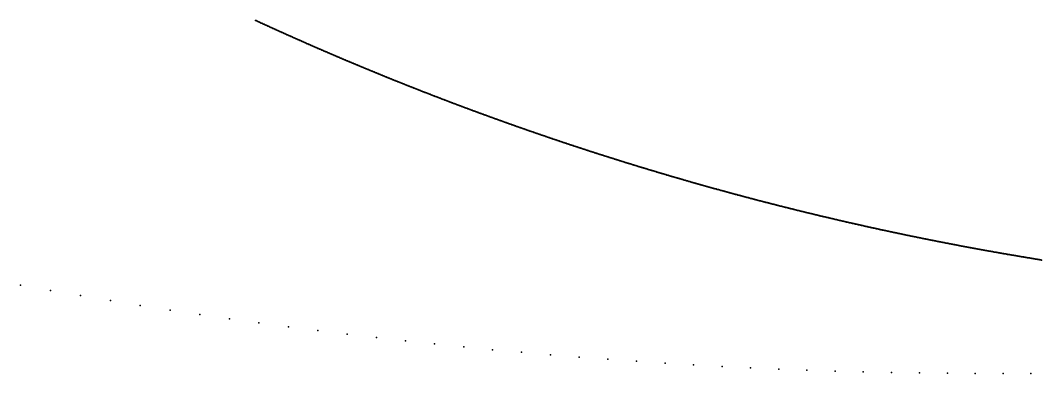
# Model space of a CAD drawing. Header units: metres. Extents: x -98 to 49, y -90 to 91.
# Drawn here: x -24.41 to -7.81, y -50.39 to -44.65 of the extents above; entities that cross this region are included whole.
import ezdxf

# ---------------------------------------------------------------- set-up
doc = ezdxf.new("R2010")
doc.units = ezdxf.units.M

msp = doc.modelspace()

# ---------------------------------------------------------------- linework, layer by layer
for p in [(-20.583, -44.651), (-20.574, -44.655), (-20.565, -44.66), (-20.556, -44.664), (-20.547, -44.668), (-20.538, -44.672), (-20.529, -44.676), (-20.52, -44.681), (-20.511, -44.685), (-20.502, -44.689), (-20.493, -44.693), (-20.483, -44.697), (-20.474, -44.701), (-20.465, -44.706), (-20.456, -44.71), (-20.447, -44.714), (-20.438, -44.718), (-20.429, -44.722), (-20.42, -44.726), (-20.411, -44.73), (-20.402, -44.735), (-20.393, -44.739), (-20.383, -44.743), (-20.374, -44.747), (-20.365, -44.751), (-20.356, -44.755), (-20.347, -44.759), (-20.338, -44.764), (-20.329, -44.768), (-20.32, -44.772), (-20.311, -44.776), (-20.302, -44.78), (-20.292, -44.784), (-20.283, -44.788), (-20.274, -44.793), (-20.265, -44.797), (-20.256, -44.801), (-20.247, -44.805), (-20.238, -44.809), (-20.229, -44.813), (-20.22, -44.817), (-20.21, -44.821), (-20.201, -44.825), (-20.192, -44.83), (-20.183, -44.834), (-20.174, -44.838), (-20.165, -44.842), (-20.156, -44.846), (-20.147, -44.85), (-20.137, -44.854), (-20.128, -44.858), (-20.119, -44.862), (-20.11, -44.866), (-20.101, -44.871), (-20.092, -44.875), (-20.083, -44.879), (-20.074, -44.883), (-20.064, -44.887), (-20.055, -44.891), (-20.046, -44.895), (-20.037, -44.899), (-20.028, -44.903), (-20.019, -44.907), (-20.01, -44.911), (-20.001, -44.915), (-19.991, -44.919), (-19.982, -44.924), (-19.973, -44.928), (-19.964, -44.932), (-19.955, -44.936), (-19.946, -44.94), (-19.937, -44.944), (-19.927, -44.948), (-19.918, -44.952), (-19.909, -44.956), (-19.9, -44.96), (-19.891, -44.964), (-19.882, -44.968), (-19.873, -44.972), (-19.863, -44.976), (-19.854, -44.98), (-19.845, -44.984), (-19.836, -44.988), (-19.827, -44.992), (-19.818, -44.996), (-19.809, -45), (-19.799, -45.004), (-19.79, -45.008), (-19.781, -45.012), (-19.772, -45.016), (-19.763, -45.021), (-19.754, -45.025), (-19.744, -45.029), (-19.735, -45.033), (-19.726, -45.037), (-19.717, -45.041), (-19.708, -45.045), (-19.699, -45.049), (-19.689, -45.053), (-19.68, -45.057), (-19.671, -45.061), (-19.662, -45.065), (-19.653, -45.069), (-19.644, -45.073), (-19.635, -45.077), (-19.625, -45.081), (-19.616, -45.085), (-19.607, -45.089), (-19.598, -45.093), (-19.589, -45.097), (-19.579, -45.101), (-19.57, -45.105), (-19.561, -45.108), (-19.552, -45.112), (-19.543, -45.116), (-19.534, -45.12), (-19.524, -45.124), (-19.515, -45.128), (-19.506, -45.132), (-19.497, -45.136), (-19.488, -45.14), (-19.479, -45.144), (-19.469, -45.148), (-19.46, -45.152), (-19.451, -45.156), (-19.442, -45.16), (-19.433, -45.164), (-19.423, -45.168), (-19.414, -45.172), (-19.405, -45.176), (-19.396, -45.18), (-19.387, -45.184), (-19.378, -45.188), (-19.368, -45.192), (-19.359, -45.196), (-19.35, -45.199), (-19.341, -45.203), (-19.332, -45.207), (-19.322, -45.211), (-19.313, -45.215), (-19.304, -45.219), (-19.295, -45.223), (-19.286, -45.227), (-19.276, -45.231), (-19.267, -45.235), (-19.258, -45.239), (-19.249, -45.243), (-19.24, -45.247), (-19.23, -45.25), (-19.221, -45.254), (-19.212, -45.258), (-19.203, -45.262), (-19.194, -45.266), (-19.184, -45.27), (-19.175, -45.274), (-19.166, -45.278), (-19.157, -45.282), (-19.148, -45.286), (-19.138, -45.289), (-19.129, -45.293), (-19.12, -45.297), (-19.111, -45.301), (-19.101, -45.305), (-19.092, -45.309), (-19.083, -45.313), (-19.074, -45.317), (-19.065, -45.321), (-19.055, -45.324), (-19.046, -45.328), (-19.037, -45.332), (-19.028, -45.336), (-19.019, -45.34), (-19.009, -45.344), (-19, -45.348), (-18.991, -45.352), (-18.982, -45.355), (-18.972, -45.359), (-18.963, -45.363), (-18.954, -45.367), (-18.945, -45.371), (-18.935, -45.375), (-18.926, -45.379), (-18.917, -45.382), (-18.908, -45.386), (-18.899, -45.39), (-18.889, -45.394), (-18.88, -45.398), (-18.871, -45.402), (-18.862, -45.405), (-18.852, -45.409), (-18.843, -45.413), (-18.834, -45.417), (-18.825, -45.421), (-18.815, -45.425), (-18.806, -45.428), (-18.797, -45.432), (-18.788, -45.436), (-18.779, -45.44), (-18.769, -45.444), (-18.76, -45.447), (-18.751, -45.451), (-18.742, -45.455), (-18.732, -45.459), (-18.723, -45.463), (-18.714, -45.467), (-18.705, -45.47), (-18.695, -45.474), (-18.686, -45.478), (-18.677, -45.482), (-18.668, -45.486), (-18.658, -45.489), (-18.649, -45.493), (-18.64, -45.497), (-18.631, -45.501), (-18.621, -45.505), (-18.612, -45.508), (-18.603, -45.512), (-18.594, -45.516), (-18.584, -45.52), (-18.575, -45.523), (-18.566, -45.527), (-18.557, -45.531), (-18.547, -45.535), (-18.538, -45.539), (-18.529, -45.542), (-18.519, -45.546), (-18.51, -45.55), (-18.501, -45.554), (-18.492, -45.557), (-18.482, -45.561), (-18.473, -45.565), (-18.464, -45.569), (-18.455, -45.572), (-18.445, -45.576), (-18.436, -45.58), (-18.427, -45.584), (-18.418, -45.587), (-18.408, -45.591), (-18.399, -45.595), (-18.39, -45.599), (-18.38, -45.602), (-18.371, -45.606), (-18.362, -45.61), (-18.353, -45.614), (-18.343, -45.617), (-18.334, -45.621), (-18.325, -45.625), (-18.316, -45.628), (-18.306, -45.632), (-18.297, -45.636), (-18.288, -45.64), (-18.278, -45.643), (-18.269, -45.647), (-18.26, -45.651), (-18.251, -45.654), (-18.241, -45.658), (-18.232, -45.662), (-18.223, -45.666), (-18.213, -45.669), (-18.204, -45.673), (-18.195, -45.677), (-18.186, -45.68), (-18.176, -45.684), (-18.167, -45.688), (-18.158, -45.692), (-18.148, -45.695), (-18.139, -45.699), (-18.13, -45.703), (-18.12, -45.706), (-18.111, -45.71), (-18.102, -45.714), (-18.093, -45.717), (-18.083, -45.721), (-18.074, -45.725), (-18.065, -45.728), (-18.055, -45.732), (-18.046, -45.736), (-18.037, -45.739), (-18.027, -45.743), (-18.018, -45.747), (-18.009, -45.75), (-18, -45.754), (-17.99, -45.758), (-17.981, -45.761), (-17.972, -45.765), (-17.962, -45.769), (-17.953, -45.772), (-17.944, -45.776), (-17.934, -45.78), (-17.925, -45.783), (-17.916, -45.787), (-17.906, -45.791), (-17.897, -45.794), (-17.888, -45.798), (-17.879, -45.801), (-17.869, -45.805), (-17.86, -45.809), (-17.851, -45.812), (-17.841, -45.816), (-17.832, -45.82), (-17.823, -45.823), (-17.813, -45.827), (-17.804, -45.83), (-17.795, -45.834), (-17.785, -45.838), (-17.776, -45.841), (-17.767, -45.845), (-17.757, -45.849), (-17.748, -45.852), (-17.739, -45.856), (-17.729, -45.859), (-17.72, -45.863), (-17.711, -45.867), (-17.701, -45.87), (-17.692, -45.874), (-17.683, -45.877), (-17.673, -45.881), (-17.664, -45.885), (-17.655, -45.888), (-17.645, -45.892), (-17.636, -45.895), (-17.627, -45.899), (-17.617, -45.902), (-17.608, -45.906), (-17.599, -45.91), (-17.589, -45.913), (-17.58, -45.917), (-17.571, -45.92), (-17.561, -45.924), (-17.552, -45.928), (-17.543, -45.931), (-17.533, -45.935), (-17.524, -45.938), (-17.515, -45.942), (-17.505, -45.945), (-17.496, -45.949), (-17.487, -45.952), (-17.477, -45.956), (-17.468, -45.96), (-17.459, -45.963), (-17.449, -45.967), (-17.44, -45.97), (-17.431, -45.974), (-17.421, -45.977), (-17.412, -45.981), (-17.403, -45.984), (-17.393, -45.988), (-17.384, -45.991), (-17.375, -45.995), (-17.365, -45.999), (-17.356, -46.002), (-17.346, -46.006), (-17.337, -46.009), (-17.328, -46.013), (-17.318, -46.016), (-17.309, -46.02), (-17.3, -46.023), (-17.29, -46.027), (-17.281, -46.03), (-17.272, -46.034), (-17.262, -46.037), (-17.253, -46.041), (-17.243, -46.044), (-17.234, -46.048), (-17.225, -46.051), (-17.215, -46.055), (-17.206, -46.058), (-17.197, -46.062), (-17.187, -46.065), (-17.178, -46.069), (-17.169, -46.072), (-17.159, -46.076), (-17.15, -46.079), (-17.14, -46.083), (-17.131, -46.086), (-17.122, -46.09), (-17.112, -46.093), (-17.103, -46.097), (-17.094, -46.1), (-17.084, -46.104), (-17.075, -46.107), (-17.065, -46.111), (-17.056, -46.114), (-17.047, -46.118), (-17.037, -46.121), (-17.028, -46.124), (-17.019, -46.128), (-17.009, -46.131), (-17, -46.135), (-16.99, -46.138), (-16.981, -46.142), (-16.972, -46.145), (-16.962, -46.149), (-16.953, -46.152), (-16.943, -46.156), (-16.934, -46.159), (-16.925, -46.162), (-16.915, -46.166), (-16.906, -46.169), (-16.897, -46.173), (-16.887, -46.176), (-16.878, -46.18), (-16.868, -46.183), (-16.859, -46.186), (-16.85, -46.19), (-16.84, -46.193), (-16.831, -46.197), (-16.821, -46.2), (-16.812, -46.204), (-16.803, -46.207), (-16.793, -46.21), (-16.784, -46.214), (-16.774, -46.217), (-16.765, -46.221), (-16.756, -46.224), (-16.746, -46.227), (-16.737, -46.231), (-16.727, -46.234), (-16.718, -46.238), (-16.709, -46.241), (-16.699, -46.244), (-16.69, -46.248), (-16.68, -46.251), (-16.671, -46.255), (-16.662, -46.258), (-16.652, -46.261), (-16.643, -46.265), (-16.633, -46.268), (-16.624, -46.272), (-16.615, -46.275), (-16.605, -46.278), (-16.596, -46.282), (-16.586, -46.285), (-16.577, -46.288), (-16.567, -46.292), (-16.558, -46.295), (-16.549, -46.299), (-16.539, -46.302), (-16.53, -46.305), (-16.52, -46.309), (-16.511, -46.312), (-16.502, -46.315), (-16.492, -46.319), (-16.483, -46.322), (-16.473, -46.325), (-16.464, -46.329), (-16.454, -46.332), (-16.445, -46.335), (-16.436, -46.339), (-16.426, -46.342), (-16.417, -46.345), (-16.407, -46.349), (-16.398, -46.352), (-16.388, -46.355), (-16.379, -46.359), (-16.37, -46.362), (-16.36, -46.365), (-16.351, -46.369), (-16.341, -46.372), (-16.332, -46.375), (-16.322, -46.379), (-16.313, -46.382), (-16.304, -46.385), (-16.294, -46.389), (-16.285, -46.392), (-16.275, -46.395), (-16.266, -46.399), (-16.256, -46.402), (-16.247, -46.405), (-16.238, -46.409), (-16.228, -46.412), (-16.219, -46.415), (-16.209, -46.418), (-16.2, -46.422), (-16.19, -46.425), (-16.181, -46.428), (-16.171, -46.432), (-16.162, -46.435), (-16.153, -46.438), (-16.143, -46.441), (-16.134, -46.445), (-16.124, -46.448), (-16.115, -46.451), (-16.105, -46.455), (-16.096, -46.458), (-16.086, -46.461), (-16.077, -46.464), (-16.068, -46.468), (-16.058, -46.471), (-16.049, -46.474), (-16.039, -46.477), (-16.03, -46.481), (-16.02, -46.484), (-16.011, -46.487), (-16.001, -46.491), (-15.992, -46.494), (-15.982, -46.497), (-15.973, -46.5), (-15.964, -46.504), (-15.954, -46.507), (-15.945, -46.51), (-15.935, -46.513), (-15.926, -46.516), (-15.916, -46.52), (-15.907, -46.523), (-15.897, -46.526), (-15.888, -46.529), (-15.878, -46.533), (-15.869, -46.536), (-15.859, -46.539), (-15.85, -46.542), (-15.841, -46.546), (-15.831, -46.549), (-15.822, -46.552), (-15.812, -46.555), (-15.803, -46.558), (-15.793, -46.562), (-15.784, -46.565), (-15.774, -46.568), (-15.765, -46.571), (-15.755, -46.574), (-15.746, -46.578), (-15.736, -46.581), (-15.727, -46.584), (-15.717, -46.587), (-15.708, -46.59), (-15.699, -46.594), (-15.689, -46.597), (-15.68, -46.6), (-15.67, -46.603), (-15.661, -46.606), (-15.651, -46.61), (-15.642, -46.613), (-15.632, -46.616), (-15.623, -46.619), (-15.613, -46.622), (-15.604, -46.626), (-15.594, -46.629), (-15.585, -46.632), (-15.575, -46.635), (-15.566, -46.638), (-15.556, -46.641), (-15.547, -46.645), (-15.537, -46.648), (-15.528, -46.651), (-15.518, -46.654), (-15.509, -46.657), (-15.499, -46.66), (-15.49, -46.663), (-15.48, -46.667), (-15.471, -46.67), (-15.461, -46.673), (-15.452, -46.676), (-15.442, -46.679), (-15.433, -46.682), (-15.423, -46.685), (-15.414, -46.689), (-15.404, -46.692), (-15.395, -46.695), (-15.385, -46.698), (-15.376, -46.701), (-15.366, -46.704), (-15.357, -46.707), (-15.347, -46.71), (-15.338, -46.714), (-15.328, -46.717), (-15.319, -46.72), (-15.309, -46.723), (-15.3, -46.726), (-15.29, -46.729), (-15.281, -46.732), (-15.271, -46.735), (-15.262, -46.738), (-15.252, -46.742), (-15.243, -46.745), (-15.233, -46.748), (-15.224, -46.751), (-15.214, -46.754), (-15.205, -46.757), (-15.195, -46.76), (-15.186, -46.763), (-15.176, -46.766), (-15.167, -46.769), (-15.157, -46.773), (-15.148, -46.776), (-15.138, -46.779), (-15.129, -46.782), (-15.119, -46.785), (-15.11, -46.788), (-15.1, -46.791), (-15.091, -46.794), (-15.081, -46.797), (-15.072, -46.8), (-15.062, -46.803), (-15.053, -46.806), (-15.043, -46.809), (-15.034, -46.812), (-15.024, -46.815), (-15.015, -46.819), (-15.005, -46.822), (-14.996, -46.825), (-14.986, -46.828), (-14.977, -46.831), (-14.967, -46.834), (-14.957, -46.837), (-14.948, -46.84), (-14.938, -46.843), (-14.929, -46.846), (-14.919, -46.849), (-14.91, -46.852), (-14.9, -46.855), (-14.891, -46.858), (-14.881, -46.861), (-14.872, -46.864), (-14.862, -46.867), (-14.853, -46.87), (-14.843, -46.873), (-14.834, -46.876), (-14.824, -46.879), (-14.815, -46.882), (-14.805, -46.885), (-14.795, -46.888), (-14.786, -46.891), (-14.776, -46.894), (-14.767, -46.897), (-14.757, -46.9), (-14.748, -46.903), (-14.738, -46.906), (-14.729, -46.909), (-14.719, -46.912), (-14.71, -46.915), (-14.7, -46.918), (-14.691, -46.921), (-14.681, -46.924), (-14.671, -46.927), (-14.662, -46.93), (-14.652, -46.933), (-14.643, -46.936), (-14.633, -46.939), (-14.624, -46.942), (-14.614, -46.945), (-14.605, -46.948), (-14.595, -46.951), (-14.586, -46.954), (-14.576, -46.957), (-14.566, -46.96), (-14.557, -46.963), (-14.547, -46.966), (-14.538, -46.969), (-14.528, -46.972), (-14.519, -46.975), (-14.509, -46.978), (-14.5, -46.981), (-14.49, -46.984), (-14.48, -46.986), (-14.471, -46.989), (-14.461, -46.992), (-14.452, -46.995), (-14.442, -46.998), (-14.433, -47.001), (-14.423, -47.004), (-14.414, -47.007), (-14.404, -47.01), (-14.394, -47.013), (-14.385, -47.016), (-14.375, -47.019), (-14.366, -47.022), (-14.356, -47.025), (-14.347, -47.028), (-14.337, -47.03), (-14.327, -47.033), (-14.318, -47.036), (-14.308, -47.039), (-14.299, -47.042), (-14.289, -47.045), (-14.28, -47.048), (-14.27, -47.051), (-14.261, -47.054), (-14.251, -47.057), (-14.241, -47.059), (-14.232, -47.062), (-14.222, -47.065), (-14.213, -47.068), (-14.203, -47.071), (-14.194, -47.074), (-14.184, -47.077), (-14.174, -47.08), (-14.165, -47.083), (-14.155, -47.085), (-14.146, -47.088), (-14.136, -47.091), (-14.126, -47.094), (-14.117, -47.097), (-14.107, -47.1), (-14.098, -47.103), (-14.088, -47.106), (-14.079, -47.108), (-14.069, -47.111), (-14.059, -47.114), (-14.05, -47.117), (-14.04, -47.12), (-14.031, -47.123), (-14.021, -47.126), (-14.012, -47.128), (-14.002, -47.131), (-13.992, -47.134), (-13.983, -47.137), (-13.973, -47.14), (-13.964, -47.143), (-13.954, -47.146), (-13.944, -47.148), (-13.935, -47.151), (-13.925, -47.154), (-13.916, -47.157), (-13.906, -47.16), (-13.896, -47.163), (-13.887, -47.165), (-13.877, -47.168), (-13.868, -47.171), (-13.858, -47.174), (-13.849, -47.177), (-13.839, -47.179), (-13.829, -47.182), (-13.82, -47.185), (-13.81, -47.188), (-13.801, -47.191), (-13.791, -47.193), (-13.781, -47.196), (-13.772, -47.199), (-13.762, -47.202), (-13.753, -47.205), (-13.743, -47.207), (-13.733, -47.21), (-13.724, -47.213), (-13.714, -47.216), (-13.705, -47.219), (-13.695, -47.221), (-13.685, -47.224), (-13.676, -47.227), (-13.666, -47.23), (-13.657, -47.233), (-13.647, -47.235), (-13.637, -47.238), (-13.628, -47.241), (-13.618, -47.244), (-13.608, -47.246), (-13.599, -47.249), (-13.589, -47.252), (-13.58, -47.255), (-13.57, -47.257), (-13.56, -47.26), (-13.551, -47.263), (-13.541, -47.266), (-13.532, -47.268), (-13.522, -47.271), (-13.512, -47.274), (-13.503, -47.277), (-13.493, -47.279), (-13.484, -47.282), (-13.474, -47.285), (-13.464, -47.288), (-13.455, -47.29), (-13.445, -47.293), (-13.435, -47.296), (-13.426, -47.299), (-13.416, -47.301), (-13.407, -47.304), (-13.397, -47.307), (-13.387, -47.31), (-13.378, -47.312), (-13.368, -47.315), (-13.358, -47.318), (-13.349, -47.32), (-13.339, -47.323), (-13.33, -47.326), (-13.32, -47.329), (-13.31, -47.331), (-13.301, -47.334), (-13.291, -47.337), (-13.281, -47.339), (-13.272, -47.342), (-13.262, -47.345), (-13.253, -47.347), (-13.243, -47.35), (-13.233, -47.353), (-13.224, -47.356), (-13.214, -47.358), (-13.204, -47.361), (-13.195, -47.364), (-13.185, -47.366), (-13.176, -47.369), (-13.166, -47.372), (-13.156, -47.374), (-13.147, -47.377), (-13.137, -47.38), (-13.127, -47.382), (-13.118, -47.385), (-13.108, -47.388), (-13.098, -47.39), (-13.089, -47.393), (-13.079, -47.396), (-13.07, -47.398), (-13.06, -47.401), (-13.05, -47.404), (-13.041, -47.406), (-13.031, -47.409), (-13.021, -47.412), (-13.012, -47.414), (-13.002, -47.417), (-12.992, -47.42), (-12.983, -47.422), (-12.973, -47.425), (-12.963, -47.427), (-12.954, -47.43), (-12.944, -47.433), (-12.935, -47.435), (-12.925, -47.438), (-12.915, -47.441), (-12.906, -47.443), (-12.896, -47.446), (-12.886, -47.448), (-12.877, -47.451), (-12.867, -47.454), (-12.857, -47.456), (-12.848, -47.459), (-12.838, -47.462), (-12.828, -47.464), (-12.819, -47.467), (-12.809, -47.469), (-12.799, -47.472), (-12.79, -47.475), (-12.78, -47.477), (-12.77, -47.48), (-12.761, -47.482), (-12.751, -47.485), (-12.742, -47.488), (-12.732, -47.49), (-12.722, -47.493), (-12.713, -47.495), (-12.703, -47.498), (-12.693, -47.5), (-12.684, -47.503), (-12.674, -47.506), (-12.664, -47.508), (-12.655, -47.511), (-12.645, -47.513), (-12.635, -47.516), (-12.626, -47.519), (-12.616, -47.521), (-12.606, -47.524), (-12.597, -47.526), (-12.587, -47.529), (-12.577, -47.531), (-12.568, -47.534), (-12.558, -47.536), (-12.548, -47.539), (-12.539, -47.542), (-12.529, -47.544), (-12.519, -47.547), (-12.51, -47.549), (-12.5, -47.552), (-12.49, -47.554), (-12.481, -47.557), (-12.471, -47.559), (-12.461, -47.562), (-12.452, -47.564), (-12.442, -47.567), (-12.432, -47.569), (-12.423, -47.572), (-12.413, -47.575), (-12.403, -47.577), (-12.394, -47.58), (-12.384, -47.582), (-12.374, -47.585), (-12.364, -47.587), (-12.355, -47.59), (-12.345, -47.592), (-12.335, -47.595), (-12.326, -47.597), (-12.316, -47.6), (-12.306, -47.602), (-12.297, -47.605), (-12.287, -47.607), (-12.277, -47.61), (-12.268, -47.612), (-12.258, -47.615), (-12.248, -47.617), (-12.239, -47.62), (-12.229, -47.622), (-12.219, -47.625), (-12.21, -47.627), (-12.2, -47.63), (-12.19, -47.632), (-12.181, -47.635), (-12.171, -47.637), (-12.161, -47.639), (-12.151, -47.642), (-12.142, -47.644), (-12.132, -47.647), (-12.122, -47.649), (-12.113, -47.652), (-12.103, -47.654), (-12.093, -47.657), (-12.084, -47.659), (-12.074, -47.662), (-12.064, -47.664), (-12.055, -47.667), (-12.045, -47.669), (-12.035, -47.671), (-12.025, -47.674), (-12.016, -47.676), (-12.006, -47.679), (-11.996, -47.681), (-11.987, -47.684), (-11.977, -47.686), (-11.967, -47.689), (-11.958, -47.691), (-11.948, -47.693), (-11.938, -47.696), (-11.928, -47.698), (-11.919, -47.701), (-11.909, -47.703), (-11.899, -47.706), (-11.89, -47.708), (-11.88, -47.71), (-11.87, -47.713), (-11.861, -47.715), (-11.851, -47.718), (-11.841, -47.72), (-11.831, -47.722), (-11.822, -47.725), (-11.812, -47.727), (-11.802, -47.73), (-11.793, -47.732), (-11.783, -47.734), (-11.773, -47.737), (-11.763, -47.739), (-11.754, -47.742), (-11.744, -47.744), (-11.734, -47.746), (-11.725, -47.749), (-11.715, -47.751), (-11.705, -47.754), (-11.696, -47.756), (-11.686, -47.758), (-11.676, -47.761), (-11.666, -47.763), (-11.657, -47.765), (-11.647, -47.768), (-11.637, -47.77), (-11.628, -47.773), (-11.618, -47.775), (-11.608, -47.777), (-11.598, -47.78), (-11.589, -47.782), (-11.579, -47.784), (-11.569, -47.787), (-11.56, -47.789), (-11.55, -47.791), (-11.54, -47.794), (-11.53, -47.796), (-11.521, -47.798), (-11.511, -47.801), (-11.501, -47.803), (-11.491, -47.805), (-11.482, -47.808), (-11.472, -47.81), (-11.462, -47.812), (-11.453, -47.815), (-11.443, -47.817), (-11.433, -47.819), (-11.423, -47.822), (-11.414, -47.824), (-11.404, -47.826), (-11.394, -47.829), (-11.384, -47.831), (-11.375, -47.833), (-11.365, -47.836), (-11.355, -47.838), (-11.346, -47.84), (-11.336, -47.843), (-11.326, -47.845), (-11.316, -47.847), (-11.307, -47.849), (-11.297, -47.852), (-11.287, -47.854), (-11.277, -47.856), (-11.268, -47.859), (-11.258, -47.861), (-11.248, -47.863), (-11.239, -47.866), (-11.229, -47.868), (-11.219, -47.87), (-11.209, -47.872), (-11.2, -47.875), (-11.19, -47.877), (-11.18, -47.879), (-11.17, -47.881), (-11.161, -47.884), (-11.151, -47.886), (-11.141, -47.888), (-11.131, -47.891), (-11.122, -47.893), (-11.112, -47.895), (-11.102, -47.897), (-11.092, -47.9), (-11.083, -47.902), (-11.073, -47.904), (-11.063, -47.906), (-11.054, -47.909), (-11.044, -47.911), (-11.034, -47.913), (-11.024, -47.915), (-11.015, -47.918), (-11.005, -47.92), (-10.995, -47.922), (-10.985, -47.924), (-10.976, -47.927), (-10.966, -47.929), (-10.956, -47.931), (-10.946, -47.933), (-10.937, -47.935), (-10.927, -47.938), (-10.917, -47.94), (-10.907, -47.942), (-10.898, -47.944), (-10.888, -47.947), (-10.878, -47.949), (-10.868, -47.951), (-10.859, -47.953), (-10.849, -47.955), (-10.839, -47.958), (-10.829, -47.96), (-10.82, -47.962), (-10.81, -47.964), (-10.8, -47.966), (-10.79, -47.969), (-10.781, -47.971), (-10.771, -47.973), (-10.761, -47.975), (-10.751, -47.977), (-10.741, -47.98), (-10.732, -47.982), (-10.722, -47.984), (-10.712, -47.986), (-10.702, -47.988), (-10.693, -47.99), (-10.683, -47.993), (-10.673, -47.995), (-10.663, -47.997), (-10.654, -47.999), (-10.644, -48.001), (-10.634, -48.003), (-10.624, -48.006), (-10.615, -48.008), (-10.605, -48.01), (-10.595, -48.012), (-10.585, -48.014), (-10.576, -48.016), (-10.566, -48.019), (-10.556, -48.021), (-10.546, -48.023), (-10.536, -48.025), (-10.527, -48.027), (-10.517, -48.029), (-10.507, -48.031), (-10.497, -48.034), (-10.488, -48.036), (-10.478, -48.038), (-10.468, -48.04), (-10.458, -48.042), (-10.449, -48.044), (-10.439, -48.046), (-10.429, -48.048), (-10.419, -48.051), (-10.409, -48.053), (-10.4, -48.055), (-10.39, -48.057), (-10.38, -48.059), (-10.37, -48.061), (-10.361, -48.063), (-10.351, -48.065), (-10.341, -48.067), (-10.331, -48.07), (-10.322, -48.072), (-10.312, -48.074), (-10.302, -48.076), (-10.292, -48.078), (-10.282, -48.08), (-10.273, -48.082), (-10.263, -48.084), (-10.253, -48.086), (-10.243, -48.088), (-10.234, -48.09), (-10.224, -48.093), (-10.214, -48.095), (-10.204, -48.097), (-10.194, -48.099), (-10.185, -48.101), (-10.175, -48.103), (-10.165, -48.105), (-10.155, -48.107), (-10.145, -48.109), (-10.136, -48.111), (-10.126, -48.113), (-10.116, -48.115), (-10.106, -48.117), (-10.097, -48.119), (-10.087, -48.121), (-10.077, -48.123), (-10.067, -48.126), (-10.057, -48.128), (-10.048, -48.13), (-10.038, -48.132), (-10.028, -48.134), (-10.018, -48.136), (-10.008, -48.138), (-9.999, -48.14), (-9.989, -48.142), (-9.979, -48.144), (-9.969, -48.146), (-9.96, -48.148), (-9.95, -48.15), (-9.94, -48.152), (-9.93, -48.154), (-9.92, -48.156), (-9.911, -48.158), (-9.901, -48.16), (-9.891, -48.162), (-9.881, -48.164), (-9.871, -48.166), (-9.862, -48.168), (-9.852, -48.17), (-9.842, -48.172), (-9.832, -48.174), (-9.822, -48.176), (-9.813, -48.178), (-9.803, -48.18), (-9.793, -48.182), (-9.783, -48.184), (-9.773, -48.186), (-9.764, -48.188), (-9.754, -48.19), (-9.744, -48.192), (-9.734, -48.194), (-9.724, -48.196), (-9.715, -48.198), (-9.705, -48.2), (-9.695, -48.202), (-9.685, -48.204), (-9.675, -48.206), (-9.666, -48.208), (-9.656, -48.21), (-9.646, -48.212), (-9.636, -48.214), (-9.626, -48.216), (-9.617, -48.218), (-9.607, -48.22), (-9.597, -48.221), (-9.587, -48.223), (-9.577, -48.225), (-9.568, -48.227), (-9.558, -48.229), (-9.548, -48.231), (-9.538, -48.233), (-9.528, -48.235), (-9.518, -48.237), (-9.509, -48.239), (-9.499, -48.241), (-9.489, -48.243), (-9.479, -48.245), (-9.469, -48.247), (-9.46, -48.249), (-9.45, -48.251), (-9.44, -48.252), (-9.43, -48.254), (-9.42, -48.256), (-9.411, -48.258), (-9.401, -48.26), (-9.391, -48.262), (-9.381, -48.264), (-9.371, -48.266), (-9.361, -48.268), (-9.352, -48.27), (-9.342, -48.272), (-9.332, -48.273), (-9.322, -48.275), (-9.312, -48.277), (-9.303, -48.279), (-9.293, -48.281), (-9.283, -48.283), (-9.273, -48.285), (-9.263, -48.287), (-9.253, -48.289), (-9.244, -48.29), (-9.234, -48.292), (-9.224, -48.294), (-9.214, -48.296), (-9.204, -48.298), (-9.195, -48.3), (-9.185, -48.302), (-9.175, -48.304), (-9.165, -48.305), (-9.155, -48.307), (-9.145, -48.309), (-9.136, -48.311), (-9.126, -48.313), (-9.116, -48.315), (-9.106, -48.317), (-9.096, -48.318), (-9.086, -48.32), (-9.077, -48.322), (-9.067, -48.324), (-9.057, -48.326), (-9.047, -48.328), (-9.037, -48.329), (-9.028, -48.331), (-9.018, -48.333), (-9.008, -48.335), (-8.998, -48.337), (-8.988, -48.339), (-8.978, -48.34), (-8.969, -48.342), (-8.959, -48.344), (-8.949, -48.346), (-8.939, -48.348), (-8.929, -48.35), (-8.919, -48.351), (-8.91, -48.353), (-8.9, -48.355), (-8.89, -48.357), (-8.88, -48.359), (-8.87, -48.36), (-8.86, -48.362), (-8.851, -48.364), (-8.841, -48.366), (-8.831, -48.368), (-8.821, -48.369), (-8.811, -48.371), (-8.801, -48.373), (-8.792, -48.375), (-8.782, -48.377), (-8.772, -48.378), (-8.762, -48.38), (-8.752, -48.382), (-8.742, -48.384), (-8.732, -48.386), (-8.723, -48.387), (-8.713, -48.389), (-8.703, -48.391), (-8.693, -48.393), (-8.683, -48.394), (-8.673, -48.396), (-8.664, -48.398), (-8.654, -48.4), (-8.644, -48.401), (-8.634, -48.403), (-8.624, -48.405), (-8.614, -48.407), (-8.605, -48.408), (-8.595, -48.41), (-8.585, -48.412), (-8.575, -48.414), (-8.565, -48.415), (-8.555, -48.417), (-8.545, -48.419), (-8.536, -48.421), (-8.526, -48.422), (-8.516, -48.424), (-8.506, -48.426), (-8.496, -48.428), (-8.486, -48.429), (-8.477, -48.431), (-8.467, -48.433), (-8.457, -48.434), (-8.447, -48.436), (-8.437, -48.438), (-8.427, -48.44), (-8.417, -48.441), (-8.408, -48.443), (-8.398, -48.445), (-8.388, -48.446), (-8.378, -48.448), (-8.368, -48.45), (-8.358, -48.452), (-8.348, -48.453), (-8.339, -48.455), (-8.329, -48.457), (-8.319, -48.458), (-8.309, -48.46), (-8.299, -48.462), (-8.289, -48.463), (-8.279, -48.465), (-8.27, -48.467), (-8.26, -48.468), (-8.25, -48.47), (-8.24, -48.472), (-8.23, -48.473), (-8.22, -48.475), (-8.21, -48.477), (-8.201, -48.478), (-8.191, -48.48), (-8.181, -48.482), (-8.171, -48.483), (-8.161, -48.485), (-8.151, -48.487), (-8.141, -48.488), (-8.132, -48.49), (-8.122, -48.492), (-8.112, -48.493), (-8.102, -48.495), (-8.092, -48.497), (-8.082, -48.498), (-8.072, -48.5), (-8.063, -48.502), (-8.053, -48.503), (-8.043, -48.505), (-8.033, -48.507), (-8.023, -48.508), (-8.013, -48.51), (-8.003, -48.511), (-7.993, -48.513), (-7.984, -48.515), (-7.974, -48.516), (-7.964, -48.518), (-7.954, -48.52), (-7.944, -48.521), (-7.934, -48.523), (-7.924, -48.524), (-7.915, -48.526), (-7.905, -48.528), (-7.895, -48.529), (-7.885, -48.531), (-7.875, -48.532), (-7.865, -48.534), (-7.855, -48.536), (-7.845, -48.537), (-7.836, -48.539), (-7.826, -48.54), (-7.816, -48.542), (-7.806, -48.544), (-24.407, -48.954), (-23.918, -49.04), (-23.431, -49.123), (-22.944, -49.204), (-22.459, -49.282), (-21.975, -49.357), (-21.492, -49.429), (-21.011, -49.498), (-20.53, -49.565), (-20.051, -49.629), (-19.573, -49.69), (-19.097, -49.748), (-18.621, -49.804), (-18.147, -49.858), (-17.673, -49.908), (-17.201, -49.956), (-16.73, -50.002), (-16.26, -50.044), (-15.792, -50.085), (-15.324, -50.122), (-14.857, -50.157), (-14.392, -50.19), (-13.927, -50.22), (-13.464, -50.248), (-13.001, -50.273), (-12.54, -50.295), (-12.08, -50.315), (-11.62, -50.333), (-11.162, -50.348), (-10.705, -50.361), (-10.248, -50.372), (-9.793, -50.379), (-9.338, -50.385), (-8.885, -50.388), (-8.432, -50.389), (-7.981, -50.388)]:
    msp.add_point(p)

doc.saveas('drawing.dxf')
